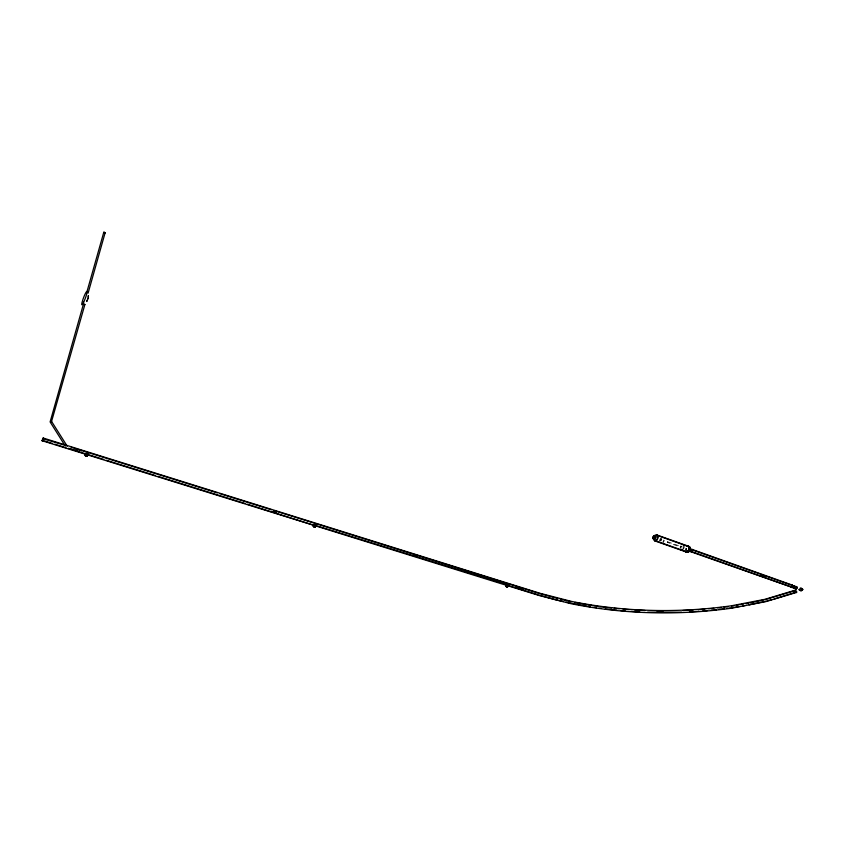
<?xml version="1.0" encoding="UTF-8"?>
<svg xmlns="http://www.w3.org/2000/svg" width="845" height="845" viewBox="0 0 845 845"><rect width="100%" height="100%" fill="white"/><g stroke="black" fill="none" stroke-linecap="round" stroke-linejoin="round"><path stroke-width="0.63" stroke-dasharray="4.22 3.17" d="M659.353 541.096L660.188 538.804M659.987 541.349L660.822 539.057M662.829 542.321L663.663 540.039M663.462 542.585L664.297 540.293M667.254 542.342L667.645 541.898L667.286 542.353L680.88 547.19M667.571 541.729L682.369 546.979M680.288 548.056A2.715 1.69 -71.3 0 1 680.795 546.05M680.288 548.247A2.292 1.426 -71.3 0 1 680.679 546.123M681.207 548.225A1.257 0.782 -71.3 0 1 681.609 546.081M686.605 549.292A1.257 0.782 -71.3 0 1 685.453 549.725M686.636 549.884A1.817 1.13 -71.3 0 1 686.119 550.306A2.957 1.859 -71.3 0 1 686.552 548.447M685.971 550.275A3.095 1.944 -71.3 0 1 686.372 548.352M685.464 548.606A2.704 1.701 -71.3 0 1 685.612 548.204M686.531 549.81A1.627 1.025 -71.3 0 1 685.517 550.201M660.294 540.705A2.112 1.278 -71.2 0 0 661.043 538.666A2.26 1.363 -71.2 0 1 660.262 540.895M661.783 538.624A2.26 1.363 -71.2 0 1 661.107 540.885M660.853 538.645A1.838 1.109 -71.2 0 1 660.146 540.589M667.18 542.046L667.212 541.962"/><path stroke-width="1.27" d="M506.546 585.574C506.102 587.106 505.754 583.779 506.535 586.557M506.335 585.606L507.771 586.831M43.042 439.051L43.264 438.037L42.282 440.794L43.264 438.037L539.987 593.274L571.252 601.344C623.863 612.002 678.292 613.269 731.411 605.78L764.936 599.306L795.441 590.116M799.064 589.377L800.109 590.518A2.482 2.218 12.9 0 0 801.852 590.507L802.75 589.451L801.704 588.426A2.493 2.218 13.1 0 0 799.962 588.447L800.458 588.321A2.577 2.292 12.9 0 1 801.187 588.321L802.697 589.218M508.806 585.205L508.257 585.754L507.401 585.162L508.31 585.754L508.817 585.12L507.792 586.113L507.042 585.12L507.866 586.103L508.605 585.131L315.565 525.463L316.241 525.157A1.31 1.12 54.4 0 1 314.868 526.435L315.122 526.277M794.385 587.877L794.3 586.441L794.649 587.243L794.205 586.652L793.93 587.687L794.722 588.141M87.88 454.356C85.746 452.952 89.084 456.691 86.021 454.187A1.077 0.951 26.8 0 0 88.028 454.145L86.95 454.684L86.317 454.166L87.806 454.135L86.602 455.307L86.032 454.251M508.5 585.353L507.349 585.891L508.605 585.279M507.623 586.578L507.116 586.926A1.215 0.94 64.3 0 1 505.806 586.177A1.215 0.94 64.3 0 1 506.06 584.677M507.623 586.472L506.768 586.757L507.56 586.863M507.401 586.937L507.75 586.155M313.907 525.02C313.421 526.414 313.284 527.227 313.632 525.041C313.77 525.748 313.083 527.227 313.865 524.946M313.495 526.012L313.907 526.424L313.917 525.558M315.977 525.094L315.301 526.129L314.266 525.157M86.528 455.128L86 455.18L87.331 455.001A1.077 0.951 26.7 0 1 86.232 455.877L86.824 456.046M87.32 455.032L86.739 455.497L86.676 454.916M85.757 454.092L85.746 455.444L85.799 454.145A1.162 1.025 26.8 0 0 87.098 455.096L86.982 455.032M87.257 455.149L86.549 454.863M506.599 586.367L506.155 585.342L506.609 586.43M315.1 526.995L314.213 526.287L314.699 526.784M52.337 443.445L42.43 440.351L42.915 438.724L63.903 444.966M87.5 454.261L86.908 454.198L103.755 459.458M313.907 525.294L314.604 526.477L316.051 525.094M796.476 592.461L765.739 601.661L731.749 608.178C678.408 615.646 623.758 614.357 570.935 603.689L539.205 595.535L42.271 440.784L42.461 439.991M43.095 438.83L42.43 440.171M85.789 454.061C85.82 456.881 85.672 456.131 85.81 454.135M314.541 525.717C316.178 526.446 316.6 524.354 315.28 525.981A1.299 1.12 54.4 0 1 314.255 527.079L316.199 525.199M314.424 527.079L314.34 526.414M314.245 526.931L314.995 526.551M315.069 527.016L314.488 527.09L315.269 525.991M316.062 525.326L314.625 525.157M87.193 455.001L87.183 455.106A1.162 1.025 26.8 0 0 88.112 454.124M690.967 551.352L791.628 587.095C794.173 584.106 790.35 588.669 792.293 586.884M103.766 232.438L105.15 232.734L103.787 232.269L105.118 232.797L103.755 232.364L87.056 291.377M314.868 526.741L314.287 527.048A1.299 1.12 54.4 0 1 312.999 525.812A1.299 1.12 54.4 0 1 313.97 524.597A1.31 1.12 54.4 0 0 314.868 526.435L315.143 525.991M314.34 526.065L315.027 526.076M801.757 590.085L802.169 589.535M794.194 587.919L793.899 588.088M508.415 585.532L507.697 585.236L508.278 585.479M507.084 586.377L507.391 586.335M506.472 585.469C505.067 585.279 506.852 587.75 506.123 585.215M88.345 296.975L88.324 295.813M86.76 454.937L86.877 455.761M85.746 455.106L85.746 454.378M87.098 455.318L86.053 456.12M86.317 455.793L86.961 455.392M86.253 456.131L86.982 455.149M506.863 586.493L507.38 586.715M88.313 297.113L88.239 295.887M505.954 585.3L506.335 585.437M51.408 422.014L84.912 304.453L84.215 304.02L83.412 304.232L50.108 421.93L64.822 445.304L65.994 445.759M88.091 293.162L105.15 232.692M507.729 585.997L507.613 585.944A1.215 0.94 64.3 0 1 507.412 586.652L506.82 586.863L507.57 586.504M88.102 297.873L87.5 299.584M691.759 549.282L792.304 585.078C794.068 588.257 790.191 586.388 792.525 587.317M88.049 298.042L87.394 299.869M791.617 585.205A1.257 0.898 -71.9 0 1 792.8 585.701A1.257 0.898 -71.9 0 1 792.145 587.381L690.914 551.785M42.503 439.601L42.757 438.893M43.053 439.22L42.271 440.784M691.601 551.193L691.347 549.683M315.766 525.189L315.185 525.727L315.755 525.125M691.706 550.982L691.453 549.662M802.729 589.683L801.704 590.549A2.556 2.271 12.7 0 1 800.637 590.634L799.116 589.726L799.655 590.317M84.88 304.517L83.687 304.591M691.78 550.845L691.643 549.757M42.768 439.062L43.285 438.048M42.789 439.77L42.43 440.351M87.162 300.429L86.655 301.496M87.151 300.45L86.676 301.464M507.148 586.24L507.655 585.955L507.032 585.141M314.16 526.498L313.854 525.537M67.273 446.266L51.693 421.613M792.23 586.652L792.219 585.701L792.187 586.715M793.973 587.243L794.099 586.662L793.867 587.349M691.664 551.12L691.738 549.82M86.084 455.856L86.813 455.582M85.746 454.726L85.651 455.265M313.601 525.453L313.579 526.414M315.618 525.791L247.395 504.222M86.422 455.698L86.507 455.487M64.769 445.315L65.878 445.695M314.287 526.551L314.921 526.583M791.585 585.226L792.304 585.078M686.784 546.324C690.65 544.962 689.414 552.693 686.098 551.954L654.875 540.906M796.191 588.944L797.046 587.423L796.022 586.588M793.635 587.687L793.835 588.183M794.226 588.352L793.656 587.824M506.514 586.293L506.07 585.68L506.25 586.219M507.929 585.955L507.697 585.215L508.278 585.5M791.649 587.317L792.177 586.937M795.599 590.486L765.063 599.675M796.317 592.091L774.136 598.999M766.827 600.964L771.696 599.654M687.059 546.176C689.784 545.5 689.583 549.736 688.189 551.056C687.703 553.221 683.996 550.634 686.098 551.954M749.811 602.992L763.795 599.95M749.008 604.883L765.612 601.291M731.464 606.161L733.84 605.759M736.291 605.337L738.741 604.925M741.192 604.513L743.642 604.09M746.093 603.679L748.543 603.267M731.77 607.787L740.389 606.34M742.85 605.918L745.311 605.506M717.595 607.904L721.376 607.428M723.901 607.111L727.682 606.636M716.528 609.699L711.416 610.238M719.053 609.382L724.112 608.749M726.637 608.432L730.429 607.956M698.393 609.689L704.825 609.15M708.68 608.812L713.814 608.379M698.53 611.326L689.435 611.843M702.396 610.998L707.55 610.565M682.823 610.512L693.227 610.027M681.609 612.202L647.619 612.192M315.639 525.474L315.438 525.421M663.262 610.882L656.745 610.84M793.962 586.314L793.92 587.539L793.962 586.462M645.031 610.502L634.679 609.963M623.071 609.203L629.514 609.625M625.585 610.988L620.452 610.544M630.75 611.326L639.802 611.928M65.625 445.051L64.4 444.892M605.326 607.354L611.664 608.009M614.199 608.273L619.269 608.801M605.2 608.96L616.639 610.153M591.711 605.39L588.057 604.862M594.183 605.749L597.89 606.277M600.372 606.636L604.08 607.175M590.306 606.816L565.928 602.147M592.789 607.175L596.507 607.703M598.989 608.062L601.471 608.421M575.075 602.443L586.768 604.619M315.544 525.653L314.667 525.22M571.209 601.714L560.14 599.137M557.658 598.556L539.86 593.623L273.981 510.581M554.721 599.538L563.435 601.566M66.586 445.347L65.73 445.083M539.332 595.176L553.538 599.2M272.713 511.51L276.495 512.693M413.659 555.461L417.43 556.633M465.246 571.547L469.028 572.72M516.844 587.634L523.139 589.599M68.741 448.304L77.539 451.05M54.819 444.216L65.963 447.692M68.434 448.463L85.778 453.86A1.077 0.951 26.7 0 0 85.81 455.73L85.672 455.74M106.269 460.25L155.417 475.555M157.93 476.348L244.881 503.43M509.767 585.965L538.096 594.795M71.096 447.216L217.271 492.867M219.795 493.66L271.456 509.788M75.765 448.917L81.828 450.807M654.981 540.589L686.214 551.637M692.868 550.116L790.931 585.015M761.144 575.698L764.841 577.008M656.924 534.969L688.115 546.102M656.808 535.286L687.999 546.419M801.451 588.754L802.159 589.377M801.567 588.796L802.137 589.303M791.554 587.338L791.015 586.916M796.423 587.201L796.55 587.919L796.465 587.243M88.292 454.536A1.468 1.289 26.8 0 1 86.317 455.318A1.468 1.289 26.8 0 1 85.725 453.269M87.711 454.948A1.468 1.289 26.7 0 1 86.496 456.237A1.468 1.289 26.7 0 1 84.88 455.096A1.468 1.289 26.7 0 1 85.81 453.607M508.616 585.669A1.215 0.94 64.2 0 1 506.641 585.131M795.631 586.852A1.257 0.898 -71.9 0 1 796.941 586.99A1.257 0.898 -71.9 0 1 796.508 588.754A1.257 0.898 -71.9 0 1 795.24 588.458M793.846 586.06A1.257 0.898 -71.9 0 1 795.082 586.43A1.257 0.898 -71.9 0 1 794.511 588.152A1.257 0.898 -71.9 0 1 793.307 587.687M796.856 591.859A1.289 0.803 65.3 0 1 795.821 592.356A1.289 0.803 65.3 0 1 795.06 590.687A1.289 0.803 65.3 0 1 796.117 590.243M683.151 544.761A2.715 1.69 -71.3 0 1 683.785 545.553M683.932 546.451A2.715 1.69 -71.3 0 1 683.056 549.028M682.433 549.599A2.715 1.69 -71.3 0 1 681.028 549.725M688.168 546.493A2.767 1.732 -71.3 0 1 688.559 550.074A2.767 1.732 -71.3 0 1 685.813 551.405M688.284 546.419A3.095 1.944 -71.3 0 1 690.154 548.331A3.095 1.944 -71.3 0 1 688.559 551.965A3.095 1.944 -71.3 0 1 686.151 551.299M688.189 546.652A2.957 1.859 -71.3 0 1 690.154 548.236A2.957 1.859 -71.3 0 1 688.728 551.817A2.957 1.859 -71.3 0 1 686.351 551.289M689.256 549.736A1.806 1.141 -71.3 0 1 689.055 550.211M686.985 546.208A3.095 1.944 -71.3 0 1 689.14 547.539A3.095 1.944 -71.3 0 1 687.936 551.341A3.095 1.944 -71.3 0 1 685.358 551.32M654.97 536.131A2.799 1.69 -71.1 0 1 657.621 536.269A2.799 1.69 -71.1 0 1 656.227 540.325A2.799 1.69 -71.1 0 1 654.062 538.783M654.674 536.184A3.148 1.891 -71.1 0 1 657.78 535.92A3.148 1.891 -71.1 0 1 656.29 540.599A3.148 1.891 -71.1 0 1 653.84 538.772M793.339 586.039A1.257 0.898 -71.9 0 1 794.638 586.155A1.257 0.898 -71.9 0 1 794.258 587.909A1.257 0.898 -71.9 0 1 792.969 587.708M792.145 587.381A1.257 0.898 -71.9 0 1 790.994 586.789M689.266 549.599A1.764 1.109 -71.3 0 1 689.087 550.095M690.809 549.746A1.32 0.834 -71.3 0 1 692.108 549.599A1.32 0.834 -71.3 0 1 691.728 551.489A1.32 0.834 -71.3 0 1 690.502 551.299M654.136 536.174A1.838 1.109 -71.1 0 1 655.826 536.776A1.838 1.109 -71.1 0 1 654.357 539.258A1.838 1.109 -71.1 0 1 653.607 537.071M796.75 587.529C796.613 589.894 796.497 585.669 796.75 587.529M87.405 454.483L86.348 454.293L87.394 454.494M801.451 590.211L800.468 590.222A1.722 1.542 13.2 0 0 801.451 590.211M83.687 302.172A7.098 0.929 -69.4 0 0 86.961 291.493A7.098 0.929 -69.4 0 0 82.556 300.609A7.098 0.929 -69.4 0 0 83.687 302.172M655.076 538.825A2.123 1.278 -71.1 0 0 655.139 535.413A2.123 1.278 -71.1 0 0 653.027 537.99A2.123 1.278 -71.1 0 0 655.076 538.825M654.093 538.085A1.278 0.76 -71.1 0 0 654.241 536.005A1.278 0.76 -71.1 0 0 652.921 537.431A1.278 0.76 -71.1 0 0 654.093 538.085"/></g></svg>
